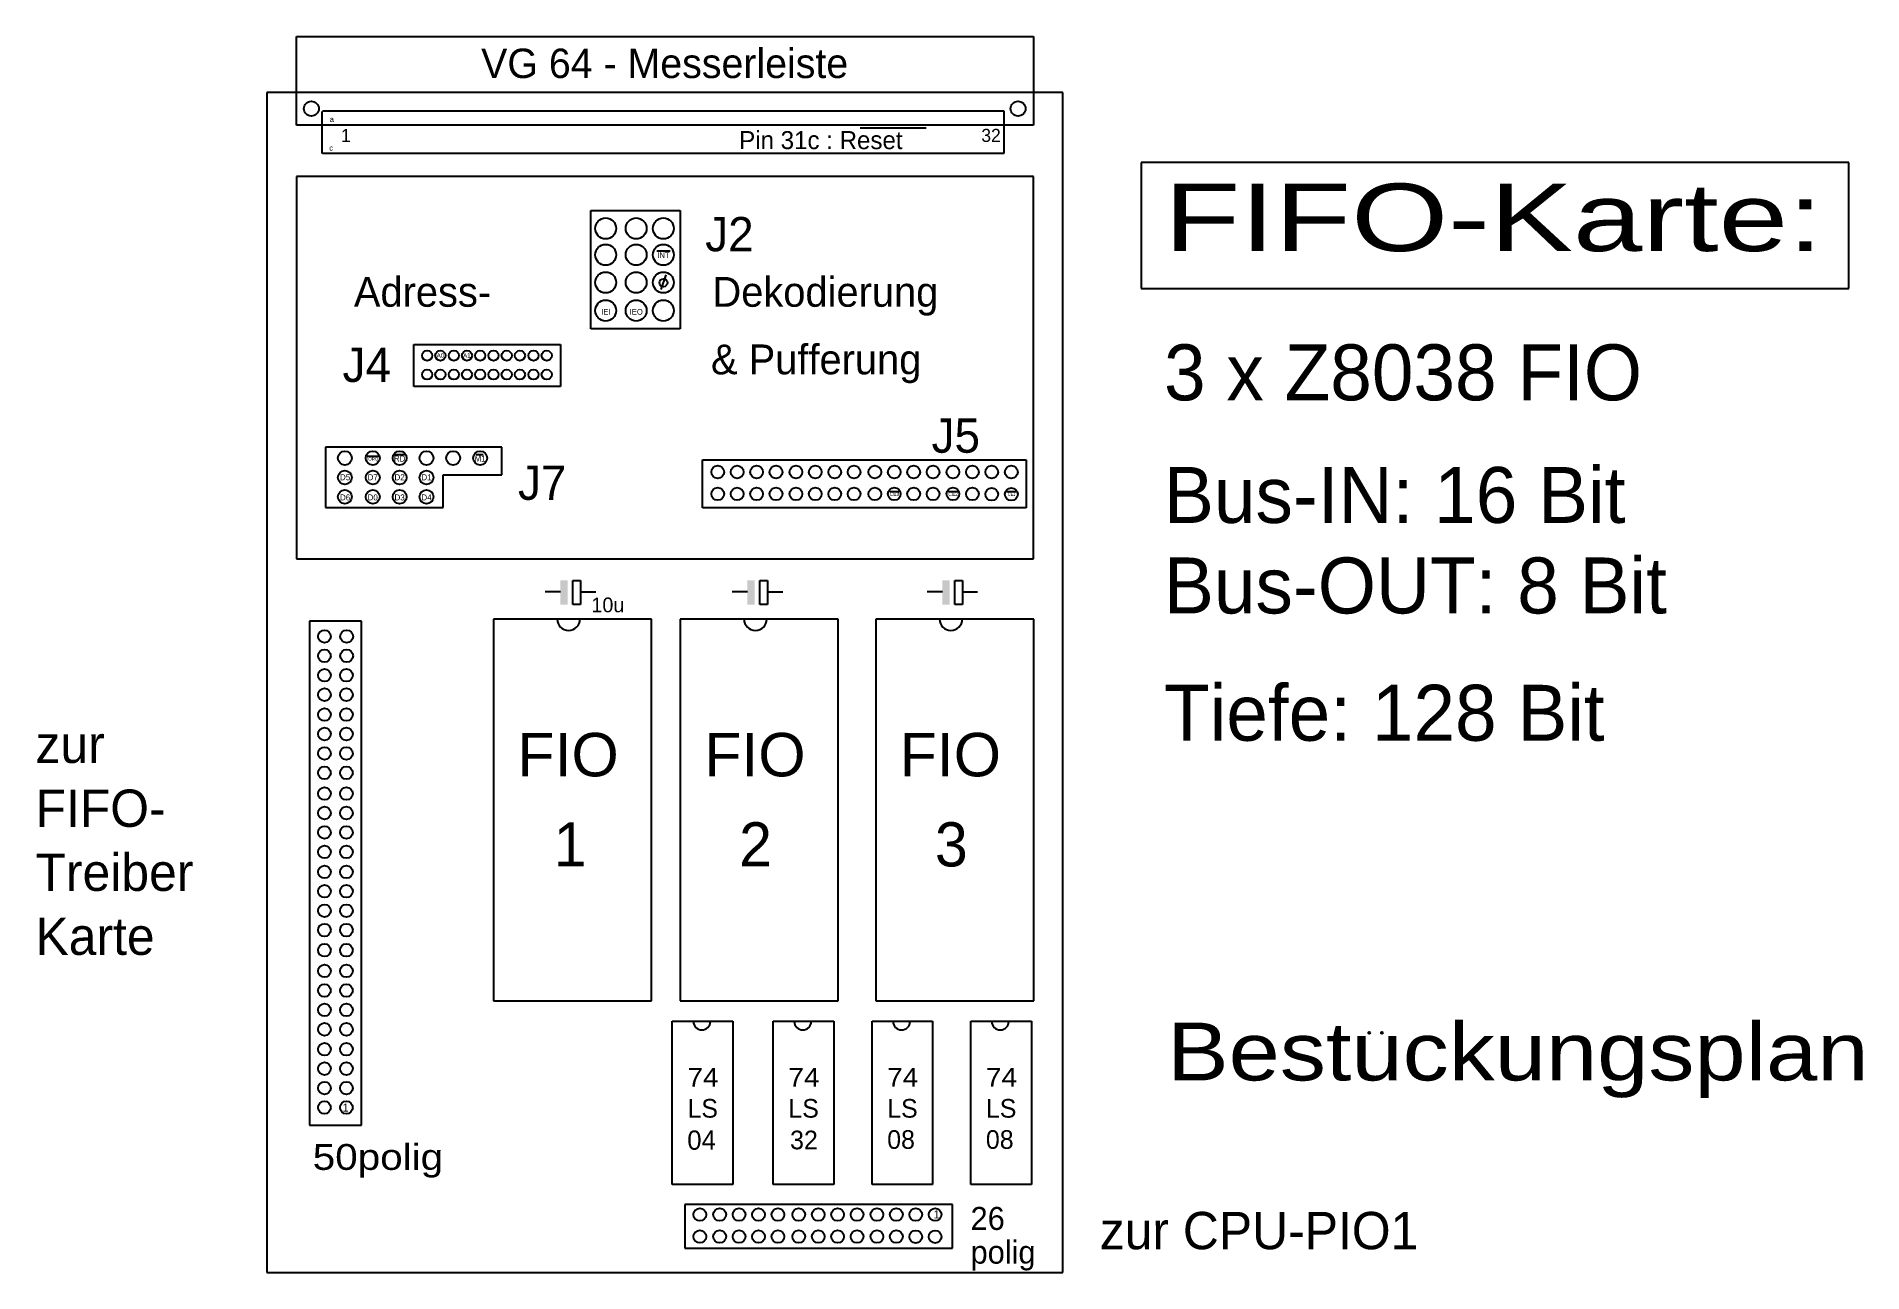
# Model space of a CAD drawing. Extents: x 0.8 to 13.2, y 0.2 to 8.6.
import ezdxf
from ezdxf.enums import TextEntityAlignment as Align

# ---------------------------------------------------------------- set-up
doc = ezdxf.new("R2010")
doc.units = 0
doc.layers.get('0').update_dxf_attribs({"linetype": 'CONTINUOUS'})

# ---------------------------------------------------------------- blocks, each defined once
blk = doc.blocks.new('RECTANG')
at = {"color": 0}
for p, q in [((1, 1), (0, 1)), ((0, 1), (0, 0)), ((1, 0), (1, 1)), ((0, 0), (1, 0))]:
    blk.add_line(p, q, dxfattribs=at)

msp = doc.modelspace()

# ---------------------------------------------------------------- linework, layer by layer
at = {"color": 0}
for p, q in [((2.595, 7.986), (2.595, 8.588)), ((2.595, 8.588), (7.607, 8.588)), ((7.607, 8.588), (7.607, 7.986)), ((7.806, 8.208), (2.395, 8.208)), ((2.395, 8.208), (2.395, 0.19)), ((7.806, 0.19), (7.806, 8.208)), ((2.77, 7.794), (2.77, 8.079)), ((7.407, 8.081), (2.772, 8.081)), ((7.407, 7.796), (7.407, 8.081)), ((7.607, 7.986), (2.595, 7.986)), ((6.428, 7.968), (6.877, 7.968)), ((2.772, 7.796), (7.407, 7.796)), ((7.607, 7.637), (2.595, 7.637)), ((2.595, 7.637), (2.595, 5.039)), ((7.607, 5.039), (7.607, 7.637)), ((4.596, 7.406), (5.205, 7.406)), ((4.596, 6.602), (4.596, 7.406)), ((5.205, 7.406), (5.205, 6.602)), ((5.045, 7.133), (5.137, 7.133)), ((5.075, 6.869), (5.11, 6.97)), ((5.205, 6.602), (4.596, 6.602)), ((3.393, 6.211), (3.393, 6.496)), ((3.393, 6.496), (4.391, 6.496)), ((4.391, 6.496), (4.391, 6.211)), ((4.391, 6.211), (3.393, 6.211)), ((3.992, 5.799), (2.794, 5.799)), ((2.794, 5.799), (2.794, 5.387)), ((3.077, 5.736), (3.153, 5.736)), ((3.263, 5.748), (3.33, 5.748)), ((3.817, 5.748), (3.864, 5.748)), ((3.992, 5.609), (3.992, 5.799)), ((5.357, 5.386), (5.357, 5.712)), ((5.357, 5.712), (7.557, 5.712)), ((7.557, 5.712), (7.557, 5.386)), ((3.593, 5.387), (3.593, 5.609)), ((3.593, 5.609), (3.992, 5.609)), ((6.629, 5.497), (6.69, 5.497)), ((7.028, 5.497), (7.09, 5.497)), ((7.426, 5.497), (7.487, 5.497)), ((2.794, 5.387), (3.593, 5.387)), ((7.557, 5.386), (5.357, 5.386)), ((2.595, 5.039), (7.607, 5.039)), ((4.474, 4.729), (4.474, 4.893)), ((4.474, 4.893), (4.527, 4.893)), ((4.527, 4.893), (4.527, 4.729)), ((5.746, 4.729), (5.746, 4.893)), ((5.746, 4.893), (5.799, 4.893)), ((5.799, 4.893), (5.799, 4.729)), ((7.071, 4.729), (7.071, 4.893)), ((7.071, 4.893), (7.124, 4.893)), ((7.124, 4.893), (7.124, 4.729)), ((4.39, 4.816), (4.286, 4.816)), ((4.527, 4.729), (4.474, 4.729)), ((4.527, 4.816), (4.63, 4.816)), ((5.663, 4.816), (5.558, 4.816)), ((5.799, 4.729), (5.746, 4.729)), ((5.799, 4.816), (5.902, 4.816)), ((6.988, 4.816), (6.883, 4.816)), ((7.124, 4.729), (7.071, 4.729)), ((7.124, 4.816), (7.227, 4.816)), ((5.151, 1.897), (5.563, 1.897)), ((5.151, 0.788), (5.151, 1.897)), ((5.563, 1.897), (5.563, 0.788)), ((5.837, 1.897), (6.249, 1.897)), ((5.837, 0.788), (5.837, 1.897)), ((6.249, 1.897), (6.249, 0.788)), ((6.509, 0.788), (6.509, 1.897)), ((6.509, 1.897), (6.921, 1.897)), ((6.921, 1.897), (6.921, 0.788)), ((7.18, 1.897), (7.592, 1.897)), ((7.18, 0.788), (7.18, 1.897)), ((7.592, 1.897), (7.592, 0.788)), ((5.563, 0.788), (5.151, 0.788)), ((6.249, 0.788), (5.837, 0.788)), ((6.921, 0.788), (6.509, 0.788)), ((7.592, 0.788), (7.18, 0.788)), ((2.395, 0.19), (7.806, 0.19))]:
    msp.add_line(p, q, dxfattribs=at)
for centre, radius in [((2.697, 8.098), 0.0506), ((7.502, 8.098), 0.0506), ((4.698, 7.284), 0.0711), ((4.905, 7.284), 0.0711), ((5.09, 7.284), 0.0711), ((4.698, 7.105), 0.0711), ((4.905, 7.105), 0.0711), ((5.09, 7.105), 0.0711), ((4.698, 6.917), 0.0711), ((4.905, 6.917), 0.0711), ((5.09, 6.917), 0.0711), ((5.091, 6.915), 0.0272), ((4.698, 6.726), 0.0711), ((4.905, 6.726), 0.0711), ((5.09, 6.726), 0.0711), ((3.484, 6.42), 0.0344), ((3.574, 6.42), 0.0344), ((3.665, 6.42), 0.0344), ((3.755, 6.42), 0.0344), ((3.845, 6.42), 0.0344), ((3.935, 6.42), 0.0344), ((4.025, 6.42), 0.0344), ((4.115, 6.42), 0.0344), ((4.207, 6.42), 0.0344), ((4.297, 6.42), 0.0344), ((3.484, 6.291), 0.0344), ((3.574, 6.291), 0.0344), ((3.665, 6.291), 0.0344), ((3.755, 6.291), 0.0344), ((3.845, 6.291), 0.0344), ((3.935, 6.291), 0.0344), ((4.025, 6.291), 0.0344), ((4.115, 6.291), 0.0344), ((4.207, 6.291), 0.0344), ((4.297, 6.291), 0.0344), ((2.925, 5.724), 0.0473), ((3.114, 5.724), 0.0473), ((3.297, 5.724), 0.0473), ((3.48, 5.724), 0.0473), ((3.661, 5.724), 0.0473), ((3.844, 5.724), 0.0473), ((2.925, 5.592), 0.0473), ((3.114, 5.592), 0.0473), ((3.297, 5.592), 0.0473), ((3.48, 5.592), 0.0473), ((5.46, 5.629), 0.0432), ((5.592, 5.629), 0.0432), ((5.724, 5.629), 0.0432), ((5.856, 5.629), 0.0432), ((5.991, 5.629), 0.0432), ((6.123, 5.629), 0.0432), ((6.255, 5.629), 0.0432), ((6.387, 5.629), 0.0432), ((6.528, 5.629), 0.0432), ((6.66, 5.629), 0.0432), ((6.792, 5.629), 0.0432), ((6.924, 5.629), 0.0432), ((7.059, 5.629), 0.0432), ((7.191, 5.629), 0.0432), ((7.323, 5.629), 0.0432), ((7.456, 5.629), 0.0432), ((2.925, 5.46), 0.0473), ((3.114, 5.46), 0.0473), ((3.297, 5.46), 0.0473), ((3.48, 5.46), 0.0473), ((5.46, 5.48), 0.0432), ((5.592, 5.48), 0.0432), ((5.724, 5.48), 0.0432), ((5.856, 5.48), 0.0432), ((5.991, 5.48), 0.0432), ((6.123, 5.48), 0.0432), ((6.255, 5.48), 0.0432), ((6.387, 5.48), 0.0432), ((6.528, 5.48), 0.0432), ((6.66, 5.48), 0.0432), ((6.792, 5.48), 0.0432), ((6.924, 5.48), 0.0432), ((7.059, 5.48), 0.0432), ((7.191, 5.48), 0.0432), ((7.323, 5.478), 0.0432), ((7.456, 5.478), 0.0432), ((2.786, 4.512), 0.0432), ((2.937, 4.512), 0.0432), ((2.786, 4.38), 0.0432), ((2.937, 4.38), 0.0432), ((2.786, 4.248), 0.0432), ((2.935, 4.248), 0.0432), ((2.786, 4.116), 0.0432), ((2.935, 4.116), 0.0432), ((2.786, 3.981), 0.0432), ((2.935, 3.981), 0.0432), ((2.786, 3.849), 0.0432), ((2.935, 3.849), 0.0432), ((2.786, 3.717), 0.0432), ((2.935, 3.717), 0.0432), ((2.786, 3.585), 0.0432), ((2.935, 3.585), 0.0432), ((2.786, 3.444), 0.0432), ((2.935, 3.444), 0.0432), ((2.786, 3.312), 0.0432), ((2.935, 3.312), 0.0432), ((2.786, 3.18), 0.0432), ((2.935, 3.18), 0.0432), ((2.786, 3.048), 0.0432), ((2.935, 3.048), 0.0432), ((2.786, 2.912), 0.0432), ((2.935, 2.912), 0.0432), ((2.786, 2.78), 0.0432), ((2.935, 2.78), 0.0432), ((2.786, 2.648), 0.0432), ((2.935, 2.648), 0.0432), ((2.786, 2.516), 0.0432), ((2.935, 2.516), 0.0432), ((2.786, 2.38), 0.0432), ((2.935, 2.38), 0.0432), ((2.786, 2.239), 0.0432), ((2.935, 2.239), 0.0432), ((2.786, 2.106), 0.0432), ((2.935, 2.106), 0.0432), ((2.786, 1.974), 0.0432), ((2.935, 1.974), 0.0432), ((2.786, 1.842), 0.0432), ((2.935, 1.842), 0.0432), ((2.786, 1.707), 0.0432), ((2.935, 1.707), 0.0432), ((9.89, 1.819), 0.00635), ((9.976, 1.819), 0.00635), ((2.786, 1.575), 0.0432), ((2.935, 1.575), 0.0432), ((2.786, 1.443), 0.0432), ((2.935, 1.443), 0.0432), ((2.786, 1.311), 0.0432), ((2.935, 1.311), 0.0432), ((5.338, 0.583), 0.0432), ((5.473, 0.583), 0.0432), ((5.605, 0.583), 0.0432), ((5.737, 0.583), 0.0432), ((5.869, 0.583), 0.0432), ((6.011, 0.583), 0.0432), ((6.143, 0.583), 0.0432), ((6.275, 0.583), 0.0432), ((6.407, 0.583), 0.0432), ((6.542, 0.583), 0.0432), ((6.674, 0.583), 0.0432), ((6.806, 0.583), 0.0432), ((6.938, 0.583), 0.0432), ((5.338, 0.434), 0.0432), ((5.473, 0.434), 0.0432), ((5.605, 0.434), 0.0432), ((5.737, 0.434), 0.0432), ((5.869, 0.434), 0.0432), ((6.011, 0.434), 0.0432), ((6.143, 0.434), 0.0432), ((6.275, 0.434), 0.0432), ((6.407, 0.434), 0.0432), ((6.542, 0.434), 0.0432), ((6.674, 0.434), 0.0432), ((6.806, 0.433), 0.0432), ((6.938, 0.433), 0.0432)]:
    msp.add_circle(centre, radius, dxfattribs=at)
for centre, radius, end in [((4.446, 4.63), 0.0772, 0), ((5.716, 4.63), 0.0772, 0), ((7.045, 4.63), 0.0772, 0), ((5.352, 1.896), 0.058, 360), ((6.038, 1.896), 0.058, 360), ((6.71, 1.896), 0.058, 360), ((7.381, 1.896), 0.058, 360)]:
    msp.add_arc(centre, radius, 180, end, dxfattribs=at)
for points in [[(5.548, 5.633), (5.548, 5.623), (5.548, 5.633), (5.548, 5.623)], [(4.39, 4.728), (4.44, 4.728), (4.39, 4.893), (4.44, 4.893)], [(5.662, 4.728), (5.712, 4.728), (5.662, 4.893), (5.712, 4.893)], [(6.987, 4.728), (7.037, 4.728), (6.987, 4.893), (7.037, 4.893)], [(2.782, 2.605), (2.792, 2.605), (2.782, 2.605), (2.792, 2.605)], [(2.782, 1.4), (2.792, 1.4), (2.782, 1.4), (2.792, 1.4)]]:
    msp.add_trace(points, dxfattribs=at)

# ---------------------------------------------------------------- block references
for p, xscale, yscale, zscale in [((8.338, 6.877), 4.812297743344629, 0.855633802816901, 4.812297743344629), ((2.685, 1.19), 0.3525592962809272, 3.425882761356874, 0.3525592962809272), ((3.935, 2.035), 1.074732570619695, 2.594955449324597, 1.074732570619695), ((5.205, 2.035), 1.074732570619695, 2.594955449324597, 1.074732570619695), ((6.534, 2.035), 1.074732570619695, 2.594955449324597, 1.074732570619695), ((5.237, 0.356), 1.820026384994223, 0.2953303935764117, 1.820026384994223)]:
    msp.add_blockref('RECTANG', p, dxfattribs=dict(at, xscale=xscale, yscale=yscale, zscale=zscale))

# ---------------------------------------------------------------- texts
for s, height, p in [('VG 64 - Messerleiste', 0.19991, (5.099, 8.306)), ('1', 0.0888, (2.932, 7.872)), ('Pin 31c : Reset', 0.12252, (6.161, 7.823)), ('32', 0.0888, (7.318, 7.872)), ('c', 0.0363, (2.831, 7.813)), ('INT', 0.0389, (5.091, 7.083)), ('IEI', 0.0389, (4.699, 6.698)), ('IEO', 0.0389, (4.906, 6.698)), ('A0', 0.0295, (3.574, 6.407)), ('A1', 0.0295, (3.754, 6.407)), ('IORQ', 0.0216, (3.114, 5.707)), ('RD', 0.0408, (3.297, 5.7)), ('M1', 0.0408, (3.844, 5.7)), ('D5', 0.0408, (2.926, 5.573)), ('D7', 0.0408, (3.114, 5.573)), ('D2', 0.0408, (3.297, 5.573)), ('D1', 0.0408, (3.48, 5.573)), ('D6', 0.0408, (2.926, 5.436)), ('D0', 0.0408, (3.114, 5.436)), ('D3', 0.0408, (3.297, 5.436)), ('D4', 0.0408, (3.48, 5.436)), ('CE3', 0.0245, (6.661, 5.467)), ('CE2', 0.0245, (7.06, 5.467)), ('1', 0.3, (4.456, 2.949)), ('2', 0.3, (5.717, 2.949)), ('3', 0.3, (7.048, 2.949)), ('1', 0.0547, (2.93, 1.283)), ('04', 0.1309, (5.35, 1.024)), ('32', 0.1268, (6.046, 1.027))]:
    msp.add_text(s, height=height, dxfattribs=at).set_placement(p, align=Align.CENTER)
for s, height, p in [('a', 0.0363, (2.822, 8.008)), ('J2', 0.233, (5.375, 7.129)), ('Adress-', 0.2025, (2.986, 6.752)), ('Dekodierung', 0.20253, (5.424, 6.752)), ('J4', 0.233, (2.909, 6.241)), ('& Pufferung', 0.20253, (5.414, 6.293)), ('3 x Z8038 FIO', 0.38028, (8.494, 6.116)), ('J5', 0.233, (6.914, 5.76)), ('J7', 0.233, (4.102, 5.44)), ('Bus-IN: 16 Bit', 0.38028, (8.494, 5.283)), ('Bus-OUT: 8 Bit', 0.38028, (8.494, 4.668)), ('10u', 0.1003, (4.601, 4.676)), ('Tiefe: 128 Bit', 0.38028, (8.494, 3.803)), ('zur', 0.2535, (0.821, 3.652)), ('FIFO-', 0.2535, (0.821, 3.218)), ('Treiber', 0.2535, (0.821, 2.783)), ('Karte', 0.2535, (0.821, 2.348)), ('LS', 0.1268, (5.254, 1.242)), ('LS', 0.1268, (5.94, 1.242)), ('LS', 0.1268, (6.612, 1.242)), ('LS', 0.1268, (7.283, 1.242)), ('08', 0.1268, (6.612, 1.03)), ('08', 0.1268, (7.283, 1.03)), ('26', 0.1563, (7.179, 0.479)), ('1', 0.0547, (6.927, 0.557)), ('zur CPU-PIO1', 0.25352, (8.057, 0.348)), ('polig', 0.1563, (7.179, 0.25))]:
    msp.add_text(s, height=height, dxfattribs=at).set_placement(p)
for s, height, p, p2 in [('FIFO-Karte:', 0.45889, (8.494, 7.13), (12.973, 7.13)), ('CE1', 0.0237, (7.432, 5.467), (7.483, 5.467)), ('FIO', 0.2953, (4.098, 3.561), (4.787, 3.561)), ('FIO', 0.2953, (5.368, 3.561), (6.057, 3.561)), ('FIO', 0.2953, (6.697, 3.561), (7.386, 3.561)), ('Bestuckungsplan', 0.39265, (8.516, 1.495), (13.284, 1.495)), ('74', 0.1268, (5.254, 1.453), (5.465, 1.453)), ('74', 0.1268, (5.94, 1.453), (6.152, 1.453)), ('74', 0.1268, (6.612, 1.453), (6.823, 1.453)), ('74', 0.1268, (7.283, 1.453), (7.495, 1.453)), ('50polig', 0.1757, (2.706, 0.887), (3.593, 0.887))]:
    msp.add_text(s, height=height, dxfattribs=at).set_placement(p, p2, align=Align.ALIGNED)

doc.saveas('drawing.dxf')
